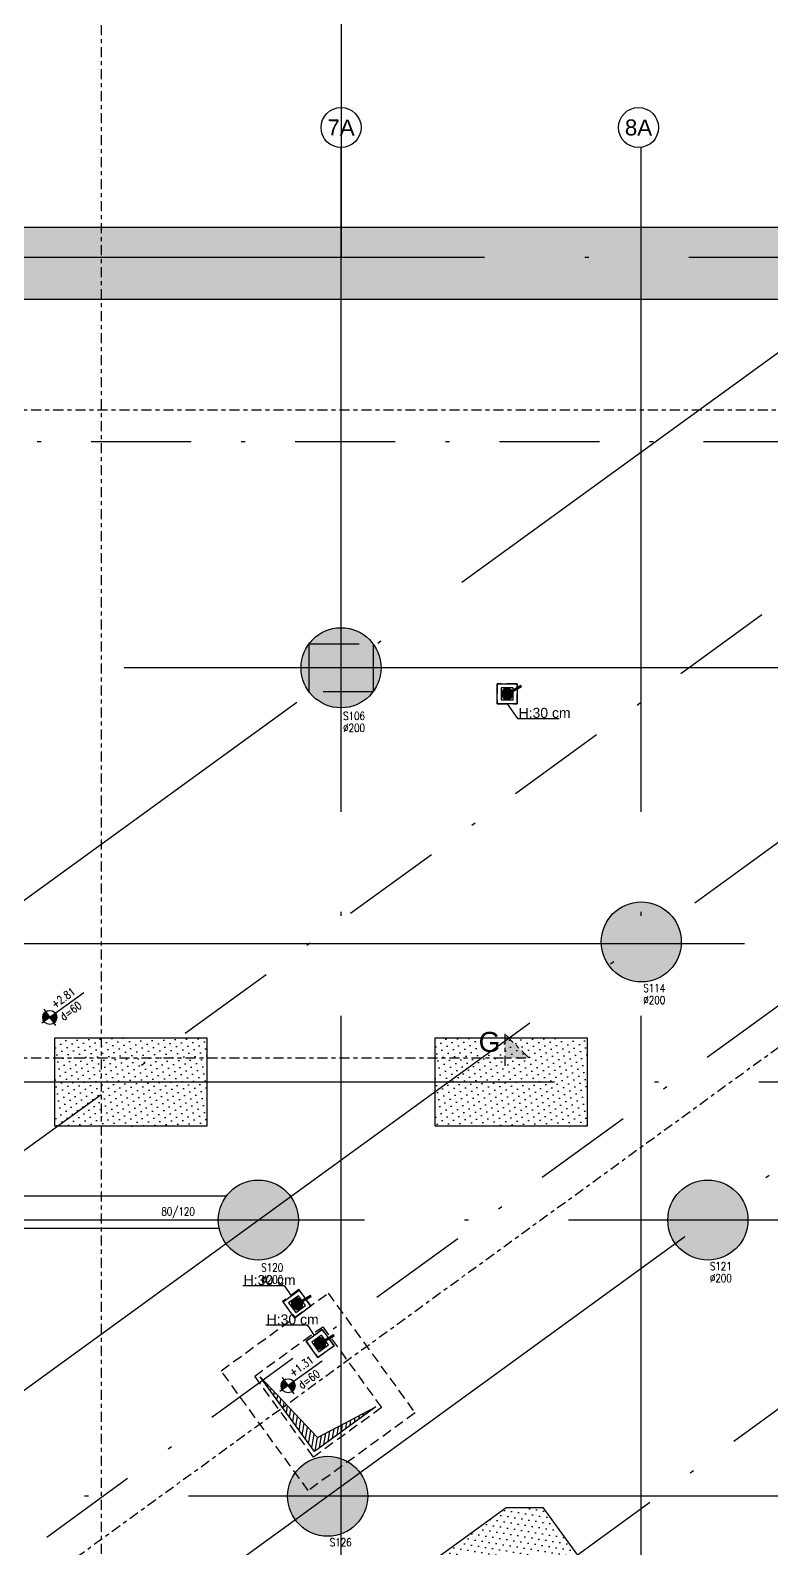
# Model space of a CAD drawing. Header units: millimetres. Extents: x 400408 to 401334, y 4543945 to 4544229.
# Drawn here: x 400639.24 to 400657.75, y 4544100.27 to 4544138.21 of the extents above; entities that cross this region are included whole.
import ezdxf
from ezdxf.enums import TextEntityAlignment as Align

# ---------------------------------------------------------------- set-up
doc = ezdxf.new("R2010")
doc.units = ezdxf.units.MM
for name, pattern in [('AKS', [3, 2.5, -0.25, 0, -0.25]), ('CENTER', [2, 1.25, -0.25, 0.25, -0.25]), ('CIZGI', [0.4, 0.25, -0.15]), ('CONTINU', [0]), ('DASHDOT2', [0.5, 0.25, -0.125, 0, -0.125]), ('HIDDEN', [0.375, 0.25, -0.125])]:
    doc.linetypes.add(name, pattern=pattern)
for name, color, linetype in [('aks prota', 2, 'AKS'), ('altlık_PROTA', 8, 'Continuous'), ('boşluk prota', 2, 'Continuous'), ('boşluk taraması prota', 252, 'Continuous'), ('caks prota', 4, 'Continuous'), ('kesit tarama prota', 252, 'Continuous'), ('kiriş boyutu prota', 6, 'Continuous'), ('kiriş prota', 6, 'Continuous'), ('kolon prota', 1, 'Continuous'), ('kolon tarama prota', 252, 'Continuous'), ('lkolon prota', 4, 'Continuous'), ('perde prota', 1, 'Continuous'), ('PRT-AL-TUNEL_EKSENI', 14, 'DASHDOT2'), ('PRT-MI-a_fit_drainage', 10, 'Continuous'), ('skesit prota', 7, 'Continuous'), ('st-s_kolon tarama', 252, 'Continuous'), ('st-s_level (kot)', 6, 'Continuous'), ('st-s_levelmark (kot işareti)', 4, 'Continuous'), ('st_s_ölçü', 4, 'Continuous'), ('taks prota', 7, 'Continuous'), ('temel prota', 6, 'Continuous'), ('tkesit prota', 7, 'Continuous'), ('tkolon prota', 6, 'Continuous')]:
    doc.layers.add(name, color=color, linetype=linetype)
doc.styles.add('Arial', font='Arial.ttf')
doc.styles.add('OLCU', font='romanstw.shx')
doc.styles.add('TAKS', font='Arial Unicode.ttf')
doc.styles.add('TKIRIS', font='romanstw.shx')
doc.styles.add('tkolon', font='romanstw.shx')
pattern_1 = [(36, (400259.45267, 4543301.0889), (-0.029095185, 0.175086902), [0, -0.15875])]

# ---------------------------------------------------------------- blocks, each defined once
blk = doc.blocks.new('MEKANİK+2.81')
at = {"layer": 'altlık_PROTA'}
for points in [[(55204, -31808), (55302, -31808), (55280, -31770), (55538, -31620), (55523, -31594), (55265, -31744), (55243, -31706), (55184, -31808)], [(49953, -47054), (50050, -47054), (50028, -47016), (50287, -46866), (50272, -46840), (50013, -46990), (49991, -46951), (49932, -47054)], [(50529, -48038), (50627, -48038), (50605, -48000), (50863, -47850), (50848, -47824), (50590, -47974), (50568, -47936), (50509, -48038)]]:
    blk.add_hatch(color=256, dxfattribs=at).paths.add_polyline_path(points, flags=0)
for p, q in [((54934, -32058), (54934, -31558)), ((54934, -31558), (55434, -31558)), ((55334, -31658), (55034, -31658)), ((55034, -31658), (55034, -31958)), ((55064, -31803), (55044, -31803)), ((55044, -31813), (55064, -31813)), ((55084, -31808), (55184, -31808)), ((55109, -31803), (55089, -31803)), ((55089, -31813), (55109, -31813)), ((55154, -31803), (55134, -31803)), ((55134, -31813), (55154, -31813)), ((55179, -31668), (55179, -31688)), ((55179, -31713), (55179, -31733)), ((55179, -31758), (55179, -31778)), ((55179, -31837), (55179, -31857)), ((55243, -31706), (55184, -31808)), ((55243, -31706), (55184, -31808)), ((55184, -31908), (55184, -31708)), ((55184, -31808), (55302, -31808)), ((55302, -31808), (55184, -31808)), ((55189, -31688), (55189, -31668)), ((55189, -31733), (55189, -31713)), ((55189, -31778), (55189, -31758)), ((55189, -31857), (55189, -31837)), ((55213, -31813), (55233, -31813)), ((55265, -31744), (55243, -31706)), ((55265, -31744), (55243, -31706)), ((55258, -31813), (55278, -31813)), ((55523, -31594), (55265, -31744)), ((55265, -31744), (55523, -31594)), ((55280, -31770), (55538, -31620)), ((55280, -31770), (55538, -31620)), ((55302, -31808), (55280, -31770)), ((55280, -31770), (55302, -31808)), ((55324, -31803), (55304, -31803)), ((55304, -31813), (55324, -31813)), ((55334, -31704), (55334, -31658)), ((55334, -31958), (55334, -31738)), ((55434, -31558), (55434, -32058)), ((55538, -31620), (55523, -31594)), ((55538, -31620), (55523, -31594)), ((55434, -32058), (54934, -32058)), ((55034, -31958), (55334, -31958)), ((55179, -31883), (55179, -31903)), ((55179, -31928), (55179, -31948)), ((55184, -32058), (55444, -32419)), ((55189, -31903), (55189, -31883)), ((55189, -31948), (55189, -31928)), ((55444, -32419), (56479, -32419)), ((48575, -46592), (49609, -46592)), ((49609, -46592), (49785, -46851)), ((49583, -46998), (49988, -46704)), ((49877, -47403), (49583, -46998)), ((49966, -46844), (49723, -47020)), ((49723, -47020), (49899, -47263)), ((49846, -46943), (49858, -46960)), ((49866, -46954), (49854, -46937)), ((49873, -46980), (49884, -46996)), ((49892, -46990), (49881, -46974)), ((49899, -47016), (49911, -47033)), ((49919, -47027), (49907, -47010)), ((49991, -46951), (49932, -47054)), ((49991, -46951), (49932, -47054)), ((49932, -47154), (49932, -46954)), ((50054, -46966), (49966, -46844)), ((49988, -46704), (50282, -47109)), ((50013, -46990), (49991, -46951)), ((50013, -46990), (49991, -46951)), ((50272, -46840), (50013, -46990)), ((50013, -46990), (50272, -46840)), ((50043, -46967), (50026, -46979)), ((50028, -47016), (50287, -46866)), ((50028, -47016), (50287, -46866)), ((50050, -47054), (50028, -47016)), ((50028, -47016), (50050, -47054)), ((50142, -47087), (50072, -46990)), ((50287, -46866), (50272, -46840)), ((50287, -46866), (50272, -46840)), ((49832, -47120), (49816, -47132)), ((49822, -47140), (49838, -47128)), ((49832, -47054), (49932, -47054)), ((49869, -47094), (49853, -47105)), ((49859, -47113), (49875, -47102)), ((50282, -47109), (49877, -47403)), ((49906, -47067), (49889, -47079)), ((49895, -47087), (49911, -47075)), ((49899, -47263), (50142, -47087)), ((49932, -47054), (50050, -47054)), ((50050, -47054), (49932, -47054)), ((49946, -47080), (49958, -47097)), ((49966, -47091), (49954, -47075)), ((49972, -47117), (49984, -47133)), ((49992, -47127), (49980, -47111)), ((49999, -47154), (50011, -47170)), ((50019, -47164), (50007, -47148)), ((49151, -47576), (50186, -47576)), ((50159, -47983), (50564, -47689)), ((50186, -47576), (50362, -47836)), ((50564, -47689), (50858, -48093)), ((50453, -48387), (50159, -47983)), ((50542, -47828), (50299, -48005)), ((50299, -48005), (50475, -48247)), ((50409, -48104), (50392, -48116)), ((50398, -48124), (50414, -48112)), ((50409, -48038), (50509, -48038)), ((50422, -47928), (50434, -47944)), ((50445, -48078), (50429, -48090)), ((50442, -47938), (50430, -47922)), ((50435, -48098), (50451, -48086)), ((50449, -47964), (50461, -47980)), ((50858, -48093), (50453, -48387)), ((50469, -47974), (50457, -47958)), ((50482, -48051), (50465, -48063)), ((50471, -48071), (50488, -48059)), ((50475, -48001), (50487, -48017)), ((50475, -48247), (50718, -48071)), ((50495, -48011), (50483, -47995)), ((50568, -47936), (50509, -48038)), ((50568, -47936), (50509, -48038)), ((50509, -48138), (50509, -47938)), ((50509, -48038), (50627, -48038)), ((50627, -48038), (50509, -48038)), ((50522, -48065), (50534, -48081)), ((50542, -48075), (50530, -48059)), ((50630, -47950), (50542, -47828)), ((50548, -48101), (50560, -48118)), ((50568, -48112), (50557, -48096)), ((50590, -47974), (50568, -47936)), ((50590, -47974), (50568, -47936)), ((50575, -48138), (50587, -48154)), ((50595, -48148), (50583, -48132)), ((50848, -47824), (50590, -47974)), ((50590, -47974), (50848, -47824)), ((50619, -47952), (50603, -47963)), ((50605, -48000), (50863, -47850)), ((50605, -48000), (50863, -47850)), ((50627, -48038), (50605, -48000)), ((50605, -48000), (50627, -48038)), ((50718, -48071), (50648, -47975)), ((50863, -47850), (50848, -47824)), ((50863, -47850), (50848, -47824))]:
    blk.add_line(p, q, dxfattribs=at)
for centre, radius, start, end in [((55184, -31808), 140, 92.0467, 177.9533), ((55184, -31808), 140, 182.0467, 267.9533), ((55184, -31808), 120, 92.388, 177.612), ((55184, -31808), 120, 182.388, 267.612), ((55184, -31808), 95, 93.017, 176.983), ((55184, -31808), 95, 183.017, 266.983), ((55184, -31808), 75, 93.8226, 176.1774), ((55184, -31808), 75, 183.8226, 266.1774), ((55184, -31808), 59, 60, 180), ((55184, -31808), 59, 180, 0), ((55184, -31808), 50, 95.7392, 174.2608), ((55184, -31808), 50, 185.7392, 264.2608), ((55184, -31808), 30, 99.5941, 170.4059), ((55184, -31837), 29.5, 90, 270), ((55184, -31808), 30, 189.5941, 260.4059), ((55184, -31778), 29.5, 27.1261, 90), ((55184, -31808), 140, 36.2096, 87.9533), ((55184, -31808), 120, 37.2451, 87.612), ((55184, -31808), 95, 60.008, 86.983), ((55184, -31808), 75, 60.009, 86.1774), ((55184, -31808), 50, 60.0101, 84.2608), ((55184, -31808), 30, 59.9958, 80.4059), ((55184, -31808), 95, 273.017, 356.983), ((55184, -31808), 75, 273.8226, 356.1774), ((55184, -31808), 140, 272.0467, 357.9533), ((55184, -31808), 120, 272.388, 357.612), ((55184, -31808), 50, 275.7392, 354.2608), ((55184, -31808), 30, 279.5941, 350.4059), ((55184, -31808), 120, 2.388, 22.7634), ((55184, -31808), 140, 2.0467, 23.7946), ((49932, -47054), 140, 128.0467, 213.9533), ((49932, -47054), 120, 128.388, 213.612), ((49932, -47054), 95, 129.017, 212.983), ((49932, -47054), 140, 38.0467, 123.9533), ((49932, -47054), 75, 129.8226, 212.1774), ((49932, -47054), 120, 38.388, 123.612), ((49932, -47054), 59, 60, 180), ((49932, -47054), 95, 60, 122.983), ((49932, -47054), 50, 131.7392, 210.2608), ((49932, -47054), 75, 60.002, 122.1774), ((49932, -47054), 30, 135.5941, 206.4059), ((49932, -47054), 50, 60.0057, 120.2608), ((49932, -47054), 30, 60.0024, 116.4059), ((49932, -47024), 29.5, 27.1261, 90), ((49932, -47054), 120, 308.388, 22.7871), ((49932, -47054), 140, 308.0467, 23.8173), ((49932, -47054), 140, 218.0467, 303.9533), ((49932, -47054), 120, 218.388, 303.612), ((49932, -47054), 95, 219.017, 302.983), ((49932, -47054), 59, 180, 0), ((49932, -47054), 75, 219.8226, 302.1774), ((49932, -47054), 50, 221.7392, 300.2608), ((49932, -47083), 29.5, 90, 270), ((49932, -47054), 30, 225.5941, 296.4059), ((49932, -47054), 30, 315.5941, 358.0812), ((49932, -47054), 50, 311.7392, 359.9908), ((49932, -47054), 75, 309.8226, 359.9908), ((49932, -47054), 95, 309.017, 359.9908), ((50509, -48038), 140, 128.0467, 213.9533), ((50509, -48038), 120, 128.388, 213.612), ((50509, -48038), 140, 218.0467, 303.9533), ((50509, -48038), 95, 129.017, 212.983), ((50509, -48038), 120, 218.388, 303.612), ((50509, -48038), 140, 38.0467, 123.9533), ((50509, -48038), 75, 129.8226, 212.1774), ((50509, -48038), 95, 219.017, 302.983), ((50509, -48038), 120, 38.388, 123.612), ((50509, -48038), 59, 60, 180), ((50509, -48038), 59, 180, 0), ((50509, -48038), 75, 219.8226, 302.1774), ((50509, -48038), 95, 60, 122.983), ((50509, -48038), 50, 131.7392, 210.2608), ((50509, -48038), 75, 60.002, 122.1774), ((50509, -48038), 50, 221.7392, 300.2608), ((50509, -48038), 30, 135.5941, 206.4059), ((50509, -48067), 29.5, 90, 270), ((50509, -48038), 50, 60.0057, 120.2608), ((50509, -48038), 30, 225.5941, 296.4059), ((50509, -48038), 30, 60.0024, 116.4059), ((50509, -48008), 29.5, 27.1261, 90), ((50509, -48038), 30, 315.5941, 358.0812), ((50509, -48038), 50, 311.7392, 359.9908), ((50509, -48038), 75, 309.8226, 359.9908), ((50509, -48038), 95, 309.017, 359.9908), ((50509, -48038), 120, 308.388, 22.7871), ((50509, -48038), 140, 308.0467, 23.8173)]:
    blk.add_arc(centre, radius, start, end, dxfattribs=at)
at = {"layer": 'altlık_PROTA', "style": 'Arial'}
for p in [(55467, -32406), (48598, -46579), (49174, -47563)]:
    blk.add_text('H:30 cm', height=250, dxfattribs=at).set_placement(p)
blk = doc.blocks.new('PLAN_KOT')
at = {"layer": 'st-s_levelmark (kot işareti)'}
h = blk.add_hatch(color=256, dxfattribs=at)
h.paths.add_polyline_path([(0, 17.5, 0.414214), (-17.5, 0), (0, 0)])
h.paths.add_polyline_path([(17.5, 0), (0, 0), (0, -17.5, 0.414214)])
for p, q in [((105, 0), (-25, 0)), ((0, 25), (0, -25))]:
    blk.add_line(p, q, dxfattribs=at)
blk.add_circle((0, 0), 17.5, dxfattribs=at)
at = {"layer": 'st-s_level (kot)', "color": 6, "style": 'OLCU', "width": 0.8}
for tag, p in [('KOT', (22.7, 9.8)), ('DÖŞEME_KALINLIĞI', (22.7, -27.6))]:
    blk.add_attdef(tag, p, '', height=20, dxfattribs=at)
blk = doc.blocks.new('YER SUZGECI_20x20')
at = {"color": 2}
blk.add_lwpolyline([(-20, 0), (0, 0), (0, 20), (-20, 20)], close=True, dxfattribs=at)
for points in [[(0, 20), (-20, 0)], [(-20, 20), (0, 0)]]:
    blk.add_lwpolyline(points, dxfattribs=at)
blk.add_circle((-10, 10), 7, dxfattribs=at)

msp = doc.modelspace()

# ---------------------------------------------------------------- hatches: boundary and pattern name
at = {"layer": 'boşluk taraması prota', "ltscale": 2}
h = msp.add_hatch(dxfattribs=at)
h.set_pattern_fill('ANSI31', color=256, scale=0.03, angle=36, style=0)
h.set_pattern_definition([(81, (400319.96913, 4543357.20104), (-0.094077314, 0.014900383), [])])
h.paths.add_polyline_path([(400644.98, 4544104.558), (400646.407, 4544103.046), (400647.869, 4544103.814), (400646.332, 4544102.697)])
at = {"layer": 'kesit tarama prota'}
h = msp.add_hatch(color=256, dxfattribs=at)
h.dxf.hatch_style = 1
h.paths.add_polyline_path([(400651.086, 4544113.13), (400651.686, 4544112.53), (400651.086, 4544112.53)])
at = {"layer": 'kolon tarama prota'}
h = msp.add_hatch(color=256, dxfattribs=at)
h.dxf.hatch_style = 1
h.paths.add_polyline_path([(400648.716, 4544092.378), (400632.975, 4544092.375), (400622.296, 4544084.616), (400616.656, 4544092.378), (400599.247, 4544092.378), (400599.247, 4544131.478), (400702.533, 4544131.478), (400680.149, 4544115.215), (400683.952, 4544115.215), (400684.502, 4544115.615), (400684.102, 4544115.615), (400708.413, 4544133.278), (400597.247, 4544133.278), (400597.247, 4544090.578), (400615.863, 4544090.578), (400621.92, 4544082.241), (400633.39, 4544090.575), (400649.641, 4544090.578), (400673.944, 4544108.235), (400674.344, 4544108.235), (400674.895, 4544108.635), (400671.092, 4544108.635), (400668.533, 4544106.776), (400666.888, 4544109.041), (400664.768, 4544107.501), (400664.944, 4544107.259), (400666.821, 4544108.622), (400668.291, 4544106.6)])
h = msp.add_hatch(color=256, dxfattribs=at)
h.dxf.hatch_style = 1
edge = h.paths.add_edge_path()
edge.add_arc((400646.997, 4544122.278), 1, 36, 396)
h = msp.add_hatch(color=256, dxfattribs=at)
h.dxf.hatch_style = 1
edge = h.paths.add_edge_path()
edge.add_arc((400654.497, 4544115.428), 1, 36, 396)
h = msp.add_hatch(dxfattribs=at)
h.set_pattern_fill('DOTS', color=2, scale=0.1, angle=36)
h.set_pattern_definition(pattern_1)
h.paths.add_polyline_path([(400643.647, 4544113.028), (400639.847, 4544113.028), (400639.847, 4544110.828), (400643.647, 4544110.828)])
h = msp.add_hatch(dxfattribs=at)
h.set_pattern_fill('DOTS', color=2, scale=0.1, angle=36)
h.set_pattern_definition(pattern_1)
h.paths.add_polyline_path([(400653.147, 4544113.028), (400649.347, 4544113.036), (400649.347, 4544110.832), (400653.147, 4544110.824)])
h = msp.add_hatch(color=256, dxfattribs=at)
h.dxf.hatch_style = 1
edge = h.paths.add_edge_path()
edge.add_arc((400644.931, 4544108.478), 1, 36, 396)
h = msp.add_hatch(color=256, dxfattribs=at)
h.dxf.hatch_style = 1
edge = h.paths.add_edge_path()
edge.add_arc((400656.16, 4544108.478), 1, 36, 396)
h = msp.add_hatch(color=256, dxfattribs=at)
h.dxf.hatch_style = 1
edge = h.paths.add_edge_path()
edge.add_arc((400646.663, 4544101.578), 1, 36, 396)
at = {"layer": 'st-s_kolon tarama', "ltscale": 0.001}
h = msp.add_hatch(dxfattribs=at)
h.set_pattern_fill('DOTS', color=253, scale=0.1, angle=90.0078)
h.set_pattern_definition([(234.00783, (400620.54502, 4544128.60565), (0.08179753, -0.15751545), [0, -0.15875])])
h.paths.add_polyline_path([(400644.91, 4544095.798), (400644.91, 4544096.782), (400651.124, 4544101.297), (400652.04, 4544101.297), (400654.346, 4544098.123), (400654.346, 4544097.457), (400647.981, 4544092.833), (400647.065, 4544092.833)])

# ---------------------------------------------------------------- linework, layer by layer
at = {"layer": 'aks prota', "ltscale": 10}
for p, q in [((400694.593, 4544156.797), (400594.75, 4544084.257)), ((400700.412, 4544148.787), (400600.569, 4544076.247)), ((400704.292, 4544143.448), (400604.449, 4544070.908)), ((400646.997, 4544088.578), (400646.997, 4544135.278)), ((400654.497, 4544088.578), (400654.497, 4544135.278)), ((400710.783, 4544132.528), (400593.85, 4544132.528)), ((400696.675, 4544122.278), (400593.85, 4544122.278)), ((400687.178, 4544115.378), (400593.85, 4544115.378)), ((400682.43, 4544111.928), (400593.85, 4544111.928)), ((400677.681, 4544108.478), (400593.851, 4544108.478)), ((400668.184, 4544101.578), (400593.85, 4544101.578))]:
    msp.add_line(p, q, dxfattribs=at)
at = {"layer": 'boşluk prota', "ltscale": 0.05}
msp.add_lwpolyline([(400644.98, 4544104.558), (400646.407, 4544103.046), (400647.869, 4544103.814), (400646.332, 4544102.697)], close=True, dxfattribs=at)
at = {"layer": 'caks prota', "ltscale": 0.05}
for centre in [(400646.997, 4544135.778), (400654.428, 4544135.778)]:
    msp.add_circle(centre, 0.5, dxfattribs=at)
at = {"layer": 'kiriş prota'}
for points in [[(400644.131, 4544109.078), (400637.993, 4544109.078), (400637.993, 4544114.778), (400637.393, 4544114.778), (400637.393, 4544109.078), (400628.797, 4544109.078)], [(400637.689, 4544108.278), (400643.931, 4544108.278)], [(400654.346, 4544097.457), (400647.981, 4544092.833), (400647.065, 4544092.833), (400644.91, 4544095.798), (400644.91, 4544096.782), (400651.124, 4544101.297), (400652.04, 4544101.297), (400654.346, 4544098.123), (400654.346, 4544097.457)]]:
    msp.add_lwpolyline(points, dxfattribs=at)
at = {"layer": 'kolon prota', "color": 5, "linetype": 'HIDDEN', "ltscale": 5}
msp.add_lwpolyline([(400646.197, 4544122.878), (400647.797, 4544122.878), (400647.797, 4544121.678), (400646.197, 4544121.678)], close=True, dxfattribs=at)
at = {"layer": 'kolon prota', "color": 1}
for centre in [(400646.997, 4544122.278), (400654.497, 4544115.428), (400644.931, 4544108.478), (400656.16, 4544108.478), (400646.663, 4544101.578)]:
    msp.add_circle(centre, 1, dxfattribs=at)
at = {"layer": 'perde prota'}
for points in [[(400680.149, 4544115.215), (400683.952, 4544115.215), (400684.502, 4544115.615), (400684.102, 4544115.615), (400708.413, 4544133.278), (400597.247, 4544133.278), (400597.247, 4544090.578), (400615.863, 4544090.578), (400621.92, 4544082.241), (400633.39, 4544090.575), (400649.641, 4544090.578), (400673.944, 4544108.235), (400674.344, 4544108.235), (400674.895, 4544108.635), (400671.092, 4544108.635)], [(400680.149, 4544115.215), (400702.533, 4544131.478), (400599.247, 4544131.478), (400599.247, 4544092.378), (400616.656, 4544092.378), (400622.296, 4544084.616), (400632.975, 4544092.375), (400648.716, 4544092.378), (400668.291, 4544106.6)]]:
    msp.add_lwpolyline(points, dxfattribs=at)
at = {"layer": 'PRT-AL-TUNEL_EKSENI', "ltscale": 10}
for p, q in [((400597.719, 4544080.171), (400697.562, 4544152.711)), ((400602.509, 4544073.577), (400702.352, 4544146.118)), ((400607.299, 4544066.984), (400707.142, 4544139.524)), ((400704.452, 4544127.928), (400593.85, 4544127.928))]:
    msp.add_line(p, q, dxfattribs=at)
at = {"layer": 'PRT-MI-a_fit_drainage', "color": 2, "linetype": 'CIZGI'}
for points in [[(400651.398, 4544121.876), (400650.898, 4544121.876), (400650.898, 4544121.376), (400651.398, 4544121.376)], [(400645.943, 4544106.741), (400645.538, 4544106.447), (400645.832, 4544106.043), (400646.237, 4544106.336)], [(400646.528, 4544105.744), (400646.123, 4544105.451), (400646.417, 4544105.046), (400646.822, 4544105.34)]]:
    msp.add_lwpolyline(points, close=True, dxfattribs=at)
at = {"layer": 'skesit prota', "linetype": 'CENTER', "ltscale": 0.2}
for p, q in [((400651.686, 4544112.53), (400651.086, 4544113.13)), ((400651.086, 4544113.13), (400651.086, 4544112.23))]:
    msp.add_line(p, q, dxfattribs=at)
for points in [[(400641.007, 4544141.089), (400641.007, 4544086.711)], [(400615.021, 4544081.626), (400692.096, 4544137.624)], [(400591.959, 4544128.728), (400710.657, 4544128.728)], [(400591.959, 4544112.53), (400651.686, 4544112.53)], [(400591.959, 4544112.53), (400651.686, 4544112.53)]]:
    msp.add_lwpolyline(points, dxfattribs=at)
at = {"layer": 'st_s_ölçü', "color": 4, "linetype": 'CONTINU', "ltscale": 0.1}
msp.add_line((400646.997, 4544174.216), (400646.997, 4544132.528), dxfattribs=at)
at = {"layer": 'temel prota'}
for points in [[(400639.847, 4544113.028), (400643.647, 4544113.028), (400643.647, 4544110.828), (400639.847, 4544110.828)], [(400649.347, 4544113.028), (400653.147, 4544113.028), (400653.147, 4544110.828), (400649.347, 4544110.828)]]:
    msp.add_lwpolyline(points, close=True, dxfattribs=at)
at = {"layer": 'temel prota', "color": 5, "linetype": 'HIDDEN'}
for points in [[(400644.002, 4544104.713), (400646.672, 4544106.652), (400648.846, 4544103.659), (400646.177, 4544101.719)], [(400644.84, 4544104.58), (400646.539, 4544105.814), (400648.008, 4544103.792), (400646.309, 4544102.557)]]:
    msp.add_lwpolyline(points, close=True, dxfattribs=at)

# ---------------------------------------------------------------- block references
at = {"xscale": 0.001000000000000069, "yscale": 0.001000000000000069, "zscale": 0.001000000000000069}
msp.add_blockref('MEKANİK+2.81', (400595.964, 4544153.433), dxfattribs=at)
at = {"layer": 'PRT-MI-a_fit_drainage', "color": 2, "xscale": 0.01, "yscale": 0.01, "zscale": 0.01}
for p, rotation in [((400651.048, 4544121.726), 180.0000000000015), ((400645.748, 4544106.414), 216.0000000000068), ((400646.333, 4544105.417), 216.0000000000068)]:
    msp.add_blockref('YER SUZGECI_20x20', p, dxfattribs=dict(at, rotation=rotation))
at = {"layer": 'st-s_level (kot)', "linetype": 'CONTINU', "ltscale": 0.1, "xscale": 0.01, "yscale": 0.01, "zscale": 0.01, "rotation": 35.99999999999476}
for p, values in [((400639.72, 4544113.543), {'KOT': '+2.81', 'DÖŞEME_KALINLIĞI': 'd=60'}), ((400645.673, 4544104.339), {'KOT': '+1.31', 'DÖŞEME_KALINLIĞI': 'd=60'})]:
    msp.add_blockref('PLAN_KOT', p, dxfattribs=at).add_auto_attribs(values)

# ---------------------------------------------------------------- texts
at = {"layer": 'kiriş boyutu prota', "ltscale": 0.05, "style": 'TKIRIS', "width": 0.8}
msp.add_text('80/120', height=0.2, dxfattribs=at).set_placement((400643.344, 4544108.693), align=Align.MIDDLE_RIGHT)
at = {"layer": 'lkolon prota', "style": 'tkolon', "width": 0.8}
for p in [(400647.047, 4544120.677), (400654.547, 4544113.877), (400645.003, 4544106.892), (400656.21, 4544106.927)]:
    msp.add_text('%%C200', height=0.2, dxfattribs=at).set_placement(p)
at = {"layer": 'taks prota', "style": 'TAKS'}
for s, p in [('7A', (400646.997, 4544135.778)), ('8A', (400654.428, 4544135.778))]:
    msp.add_text(s, height=0.4, rotation=359.5052, dxfattribs=at).set_placement(p, align=Align.MIDDLE_CENTER)
at = {"layer": 'tkesit prota', "style": 'Arial'}
msp.add_text('G', height=0.5, dxfattribs=at).set_placement((400650.434, 4544112.68))
at = {"layer": 'tkolon prota', "style": 'tkolon', "width": 0.8}
for s, p in [('S106', (400647.047, 4544120.977)), ('S114', (400654.547, 4544114.177)), ('S120', (400645.003, 4544107.192)), ('S121', (400656.21, 4544107.227)), ('S126', (400646.713, 4544100.327))]:
    msp.add_text(s, height=0.2, dxfattribs=at).set_placement(p)

doc.saveas('drawing.dxf')
